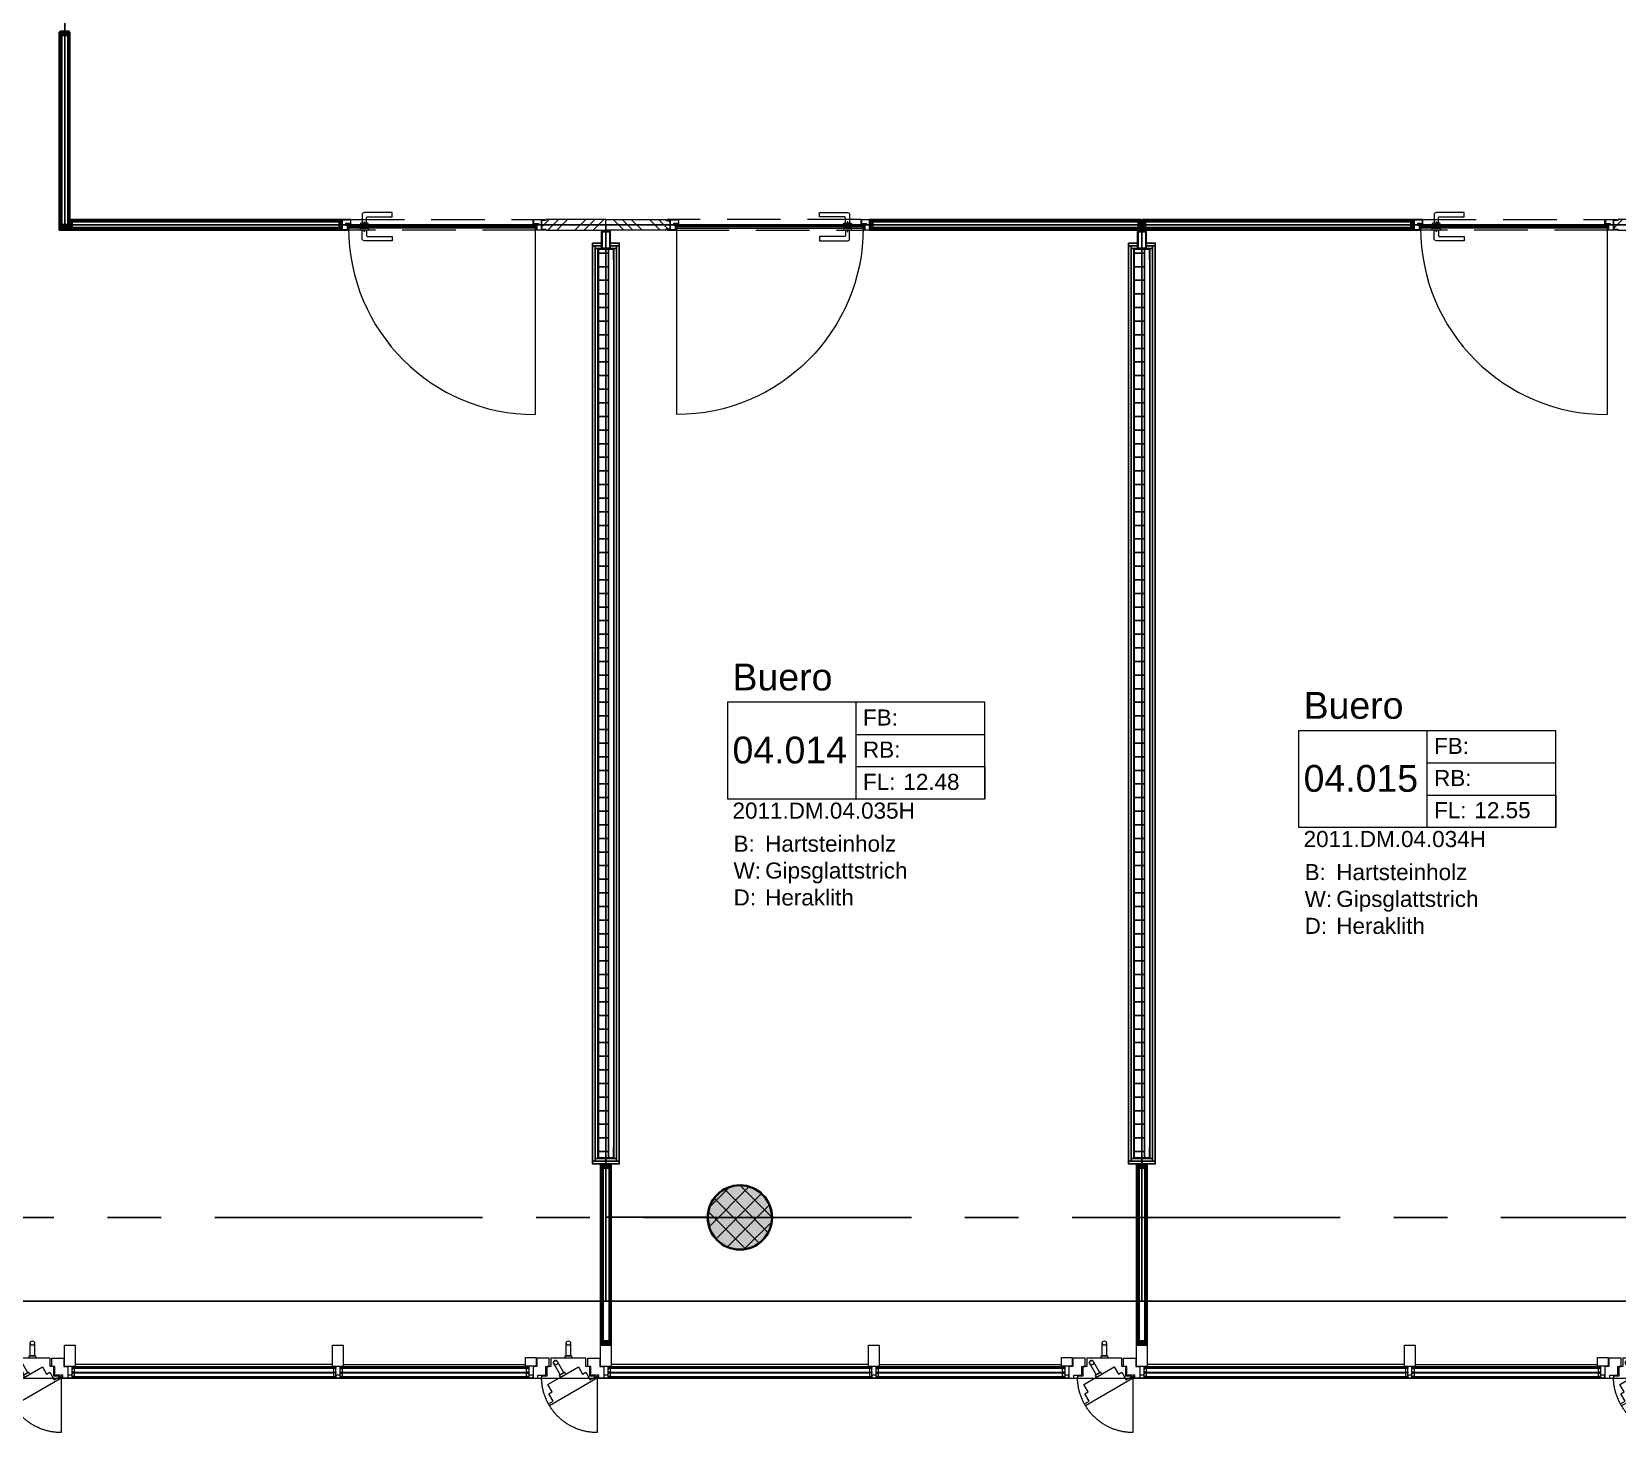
# Model space of a CAD drawing. Header units: millimetres. Extents: x -5 to 111, y -3 to 86.
# Drawn here: x 10.55 to 17.94, y 7.81 to 14.43 of the extents above; entities that cross this region are included whole.
import ezdxf

# ---------------------------------------------------------------- set-up
doc = ezdxf.new("R2010")
doc.units = ezdxf.units.MM
doc.set_wipeout_variables(frame=1)
doc.linetypes.add('MITTE', pattern=[2, 1.25, -0.25, 0.25, -0.25])
doc.linetypes.add('STRICHLINIE2', pattern=[0.375, 0.25, -0.125])
for name, color, linetype, lineweight in [('A1------D-', 9, 'Continuous', 18), ('A1E00---E-', 3, 'MITTE', 25), ('A1E2----E-', 4, 'Continuous', 35), ('A1E2----H-', 5, 'Continuous', 18), ('A1E5----E-', 3, 'Continuous', 25), ('A1M11---E-', 3, 'Continuous', 25), ('A1M11---H-', 5, 'Continuous', 25), ('A1M16---E-', 5, 'Continuous', 18), ('A1M62---E-', 5, 'Continuous', 18), ('A1Z21---E-', 210, 'Continuous', 18), ('A1Z23---E-', 214, 'Continuous', 18), ('A1Z29---T-', 5, 'Continuous', 18)]:
    doc.layers.add(name, color=color, linetype=linetype, lineweight=lineweight)
doc.layers.add('A1------H-', color=8, linetype='Continuous')
doc.styles.add('ARIAL', font='ARIAL.TTF')
doc.dimstyles.new('MST1_50m', dxfattribs={"dimtxt": 0.125, "dimasz": 0.05, "dimexe": 0.05, "dimexo": 0.1, "dimgap": 0.05, "dimtad": 1, "dimdec": 3, "dimzin": 9, "dimdsep": 46, "dimtxsty": 'ARIAL', "dimblk": 'ORIGIN', "dimcen": 0, "dimse1": 1, "dimse2": 1, "dimclrd": 256, "dimclre": 256, "dimclrt": 256, "dimadec": 0, "dimazin": 0, "dimtfac": 1, "dimtdec": 3, "dimtix": 1, "dimtmove": 0, "dimatfit": 3, "dimldrblk": 'ORIGIN', "dimfxl": 0, "dimlwd": -1, "dimlwe": -1, "dimarcsym": 0})

# ---------------------------------------------------------------- blocks, each defined once
blk = doc.blocks.new('Gruppe-11')
at = {"layer": 'A1M16---E-', "linetype": 'Continuous', "lineweight": 5}
h = blk.add_hatch(dxfattribs=at)
h.set_pattern_fill('HARTHOLZ', color=256, style=0, pattern_type=2)
h.set_pattern_definition([(45, (0, 0), (-0.084853, 0.084853), []), (45, (-0.02121, 0.02121), (-0.084853, 0.084853), []), (45, (-0.04243, 0.04243), (-0.084853, 0.084853), [])])
h.paths.add_polyline_path([(0.3225, 0.43355), (0.3225, 0.39355), (0.3425, 0.39355), (0.3425, 0.38855), (0.6225, 0.38855), (0.6225, 0.43855), (0.3425, 0.43855), (0.3425, 0.43355)])
at = {"layer": 'A1M16---E-', "linetype": 'Continuous', "lineweight": 9}
blk.add_lwpolyline([(0.3225, 0.43355), (0.3225, 0.39355), (0.3425, 0.39355), (0.3425, 0.38855), (0.6225, 0.38855), (0.6225, 0.43855), (0.3425, 0.43855), (0.3425, 0.43355)], close=True, dxfattribs=at)
blk = doc.blocks.new('Gruppe-12')
at = {"layer": 'A1M16---E-', "linetype": 'Continuous', "lineweight": 0}
for points in [[(-0.5925, 0.4126), (-0.5845, 0.4126), (-0.5845, 0.3906), (-0.6225, 0.3906), (-0.6225, 0.3886), (-0.5825, 0.3886), (-0.5825, 0.4146), (-0.5905, 0.4146), (-0.5905, 0.4186), (-0.5675, 0.4186), (-0.5675, 0.4386), (-0.6225, 0.4386), (-0.6225, 0.4366), (-0.5695, 0.4366), (-0.5695, 0.4206), (-0.5925, 0.4206)], [(-0.5775, 0.4116), (0.2925, 0.4116), (0.2925, 0.4056), (-0.5775, 0.4056)], [(-0.5775, 0.405), (0.2925, 0.405), (0.2925, 0.399), (-0.5775, 0.399)], [(0.3075, 0.4126), (0.2995, 0.4126), (0.2995, 0.3906), (0.3375, 0.3906), (0.3375, 0.3886), (0.2975, 0.3886), (0.2975, 0.4146), (0.3055, 0.4146), (0.3055, 0.4186), (0.2825, 0.4186), (0.2825, 0.4386), (0.3375, 0.4386), (0.3375, 0.4366), (0.2845, 0.4366), (0.2845, 0.4206), (0.3075, 0.4206)]]:
    blk.add_hatch(color=256, dxfattribs=at).paths.add_polyline_path(points)
at = {"layer": 'A1M16---E-', "linetype": 'STRICHLINIE2', "lineweight": 9}
for p, q in [((0.2975, 0.3886), (-0.5825, 0.3886)), ((-0.5675, 0.4386), (0.2825, 0.4386))]:
    blk.add_line(p, q, dxfattribs=at)
at = {"layer": 'A1M16---E-', "linetype": 'Continuous', "lineweight": 9}
blk.add_line((0.2925, 0.399), (0.2925, -0.4711), dxfattribs=at)
at = {"layer": 'A1M16---E-', "linetype": 'Continuous', "lineweight": 9, "flags": 128}
for points in [[(-0.5045, 0.4711, 0.414214), (-0.5145, 0.4611), (-0.5145, 0.4211), (-0.4945, 0.4211), (-0.4945, 0.4461, -0.414214), (-0.4895, 0.4511), (-0.3745, 0.4511), (-0.3745, 0.4711)], [(-0.523, 0.4116), (-0.486, 0.4116), (-0.486, 0.4191, 0.414214), (-0.488, 0.4211), (-0.521, 0.4211, 0.414214), (-0.523, 0.4191)], [(-0.523, 0.399), (-0.486, 0.399), (-0.486, 0.3915, -0.414214), (-0.488, 0.3895), (-0.521, 0.3895, -0.414214), (-0.523, 0.3915)], [(-0.5045, 0.3395, -0.414214), (-0.5145, 0.3495), (-0.5145, 0.3895), (-0.4945, 0.3895), (-0.4945, 0.3645, 0.414214), (-0.4895, 0.3595), (-0.3745, 0.3595), (-0.3745, 0.3395)]]:
    blk.add_lwpolyline(points, format="xyb", close=True, dxfattribs=at)
at = {"layer": 'A1M16---E-', "linetype": 'Continuous', "lineweight": 9}
for points in [[(-0.5925, 0.4126), (-0.5845, 0.4126), (-0.5845, 0.3906), (-0.6225, 0.3906), (-0.6225, 0.3886), (-0.5825, 0.3886), (-0.5825, 0.4146), (-0.5905, 0.4146), (-0.5905, 0.4186), (-0.5675, 0.4186), (-0.5675, 0.4386), (-0.6225, 0.4386), (-0.6225, 0.4366), (-0.5695, 0.4366), (-0.5695, 0.4206), (-0.5925, 0.4206)], [(-0.6075, 0.3906), (-0.6075, 0.4366), (-0.5695, 0.4366), (-0.5695, 0.4206), (-0.5925, 0.4206), (-0.5925, 0.4126), (-0.5845, 0.4126), (-0.5845, 0.3906)], [(-0.5905, 0.4186), (-0.5675, 0.4186), (-0.5675, 0.4146), (-0.5905, 0.4146)], [(-0.5775, 0.4116), (0.2925, 0.4116), (0.2925, 0.4056), (-0.5775, 0.4056)], [(-0.5775, 0.405), (0.2925, 0.405), (0.2925, 0.399), (-0.5775, 0.399)], [(-0.5095, 0.4116), (-0.4995, 0.4116), (-0.4995, 0.399), (-0.5095, 0.399)], [(0.3075, 0.4126), (0.2995, 0.4126), (0.2995, 0.3906), (0.3375, 0.3906), (0.3375, 0.3886), (0.2975, 0.3886), (0.2975, 0.4146), (0.3055, 0.4146), (0.3055, 0.4186), (0.2825, 0.4186), (0.2825, 0.4386), (0.3375, 0.4386), (0.3375, 0.4366), (0.2845, 0.4366), (0.2845, 0.4206), (0.3075, 0.4206)], [(0.2825, 0.4186), (0.3055, 0.4186), (0.3055, 0.4146), (0.2825, 0.4146)], [(0.3225, 0.3906), (0.3225, 0.4366), (0.2845, 0.4366), (0.2845, 0.4206), (0.3075, 0.4206), (0.3075, 0.4126), (0.2995, 0.4126), (0.2995, 0.3906)], [(0.3225, 0.4366), (0.3375, 0.4366), (0.3375, 0.4336), (0.3225, 0.4336)], [(0.3225, 0.3936), (0.3375, 0.3936), (0.3375, 0.3906), (0.3225, 0.3906)]]:
    blk.add_lwpolyline(points, close=True, dxfattribs=at)
for centre in [(-0.5045, 0.4271), (-0.5045, 0.3835)]:
    blk.add_circle(centre, 0.001, dxfattribs=at)
blk.add_arc((0.2925, 0.399), 0.87, 180, 270, dxfattribs=at)
at = {"layer": 'A1M16---E-'}
blk.add_blockref('Gruppe-11', (0, 0), dxfattribs=at)
blk = doc.blocks.new('GLASTUERE 125')
at = {"layer": 'A1M16---E-'}
blk.add_blockref('Gruppe-12', (0, 0), dxfattribs=at)
blk = doc.blocks.new('Gruppe-355')
at = {"layer": 'A1E5----E-', "lineweight": 5}
blk.add_line((-0.0165, -0.049), (-0.0165, -0.3075), dxfattribs=at)
blk.add_open_spline([(-0.0165, -0.3075), (-0.0858, -0.3075), (-0.2057, -0.2382), (-0.275, -0.1183), (-0.275, -0.049)], degree=2, dxfattribs=at)
blk = doc.blocks.new('Gruppe-356')
at = {"layer": 'A1E5----E-', "lineweight": 5, "flags": 128}
blk.add_lwpolyline([(-0.16, 0.11, -0.414214), (-0.15, 0.12, -0.414214), (-0.14, 0.11), (-0.14, 0.05), (-0.16, 0.05), (-0.16, 0.11)], format="xyb", close=True, dxfattribs=at)
at = {"layer": 'A1E5----E-', "lineweight": 5}
blk.add_lwpolyline([(-0.165, 0.05), (-0.135, 0.05), (-0.135, 0.04), (-0.165, 0.04)], close=True, dxfattribs=at)
blk.add_circle((-0.15, 0.11), 0.01, dxfattribs=at)
blk = doc.blocks.new('Gruppe-357')
at = {"layer": 'A1E5----E-', "linetype": 'STRICHLINIE2', "lineweight": 5, "flags": 128}
blk.add_lwpolyline([(-0.201, 0.0235, 0.414214), (-0.2146, 0.0271, 0.414214), (-0.2183, 0.0135), (-0.1883, -0.0385), (-0.171, -0.0285), (-0.201, 0.0235)], format="xyb", close=True, dxfattribs=at)
at = {"layer": 'A1E5----E-', "linetype": 'STRICHLINIE2', "lineweight": 5}
blk.add_lwpolyline([(-0.1666, -0.026), (-0.1926, -0.041), (-0.1876, -0.0496), (-0.1616, -0.0346)], close=True, dxfattribs=at)
blk.add_circle((-0.2096, 0.0185), 0.01, dxfattribs=at)
blk = doc.blocks.new('L_ftungsfl_gel Nord')
at = {"lineweight": 5}
blk.add_wipeout([(-0.025, -0.044), (-0.05, -0.044), (-0.05, 0.0005), (-0.068, 0.0005), (-0.068, 0.04), (-0.232, 0.04), (-0.232, 0.0005), (-0.25, 0.0005), (-0.25, -0.044), (-0.275, -0.044), (-0.275, -0.054), (-0.025, -0.054)], dxfattribs=at).dxf.layer = 'A1E5----E-'
at = {"layer": 'A1E5----E-', "lineweight": 5}
for points in [[(-0.35, 0.0425), (-0.3, 0.0425), (-0.3, 0.003), (-0.35, 0.003)], [(-0.297, 0), (-0.315, 0), (-0.315, -0.054), (-0.292, -0.054), (-0.292, -0.039), (-0.255, -0.039), (-0.255, 0.0005), (-0.24, 0.0005), (-0.24, 0.04), (-0.297, 0.04)], [(-0.025, -0.044), (-0.05, -0.044), (-0.05, 0.0005), (-0.068, 0.0005), (-0.068, 0.04), (-0.232, 0.04), (-0.232, 0.0005), (-0.25, 0.0005), (-0.25, -0.044), (-0.275, -0.044), (-0.275, -0.054), (-0.025, -0.054)], [(-0.003, 0), (0.015, 0), (0.015, -0.054), (-0.008, -0.054), (-0.008, -0.039), (-0.045, -0.039), (-0.045, 0.0005), (-0.06, 0.0005), (-0.06, 0.04), (-0.003, 0.04)]]:
    blk.add_lwpolyline(points, close=True, dxfattribs=at)
at = {"layer": 'A1E5----E-', "linetype": 'STRICHLINIE2', "lineweight": 5}
blk.add_lwpolyline([(-0.2429, -0.1739), (-0.2212, -0.1614), (-0.2415, -0.1263), (-0.2259, -0.1173), (-0.2456, -0.0831), (-0.1036, -0.0011), (-0.0839, -0.0353), (-0.0683, -0.0263), (-0.048, -0.0614), (-0.0264, -0.0489), (-0.0214, -0.0576), (-0.2379, -0.1826)], close=True, dxfattribs=at)
at = {"layer": 'A1E5----E-', "lineweight": 5}
blk.add_circle((-0.0165, -0.049), 0.005, dxfattribs=at)
at = {"layer": 'A1E5----E-'}
for name in ['Gruppe-356', 'Gruppe-357', 'Gruppe-355']:
    blk.add_blockref(name, (0, 0), dxfattribs=at)
blk = doc.blocks.new('Fassadenlement 21')
at = {"layer": 'A1E5----E-', "lineweight": 5}
for points in [[(-2.525, -0.1), (-2.525, 0), (-2.475, 0), (-2.475, -0.1)], [(-1.275, -0.1), (-1.275, 0), (-1.225, 0), (-1.225, -0.1)], [(-0.025, -0.1), (-0.025, 0), (0.025, 0), (0.025, -0.1)], [(-2.49, -0.1045), (-2.49, -0.1), (-1.61, -0.1), (-1.61, -0.1045)], [(-2.49, -0.109), (-2.49, -0.1045), (-1.61, -0.1045), (-1.61, -0.109)], [(-2.49, -0.125), (-2.49, -0.109), (-2.48, -0.109), (-2.48, -0.125)], [(-2.49, -0.13), (-2.49, -0.125), (-1.61, -0.125), (-1.61, -0.13)], [(-2.49, -0.146), (-2.49, -0.13), (-2.48, -0.13), (-2.48, -0.146)], [(-2.49, -0.154), (-2.49, -0.146), (-1.61, -0.146), (-1.61, -0.154)], [(-0.01, -0.125), (-0.01, -0.109), (-0.02, -0.109), (-0.02, -0.125)], [(-0.01, -0.146), (-0.01, -0.13), (-0.02, -0.13), (-0.02, -0.146)]]:
    blk.add_lwpolyline(points, close=True, dxfattribs=at)
at = {"layer": 'A1E5----E-', "lineweight": 5, "flags": 128}
for points in [[(-2.51, -0.139), (-2.51, -0.154, -0.162278), (-2.5, -0.1507, -0.162278), (-2.49, -0.154), (-2.49, -0.139)], [(-0.01, -0.139), (-0.01, -0.154, -0.162278), (0, -0.1507, -0.162278), (0.01, -0.154), (0.01, -0.139)]]:
    blk.add_lwpolyline(points, format="xyb", close=True, dxfattribs=at)
at = {"layer": 'A1E5----E-'}
blk.add_blockref('L_ftungsfl_gel Nord', (-1.275, -0.1), dxfattribs=at)
at = {"layer": 'A1E5----E-', "lineweight": 5}
for p, q in [((-2.475, -0.09), (-1.625, -0.09)), ((-0.025, -0.09), (-1.225, -0.09))]:
    blk.add_line(p, q, dxfattribs=at)
for points in [[(-1.62, -0.125), (-1.62, -0.109), (-1.61, -0.109), (-1.61, -0.125)], [(-1.62, -0.146), (-1.62, -0.13), (-1.61, -0.13), (-1.61, -0.146)], [(-1.24, -0.1), (-0.01, -0.1), (-0.01, -0.1045), (-1.24, -0.1045)], [(-1.24, -0.1045), (-0.01, -0.1045), (-0.01, -0.109), (-1.24, -0.109)], [(-1.24, -0.125), (-1.24, -0.109), (-1.23, -0.109), (-1.23, -0.125)], [(-1.24, -0.125), (-0.01, -0.125), (-0.01, -0.13), (-1.24, -0.13)], [(-1.24, -0.146), (-1.24, -0.13), (-1.23, -0.13), (-1.23, -0.146)], [(-1.24, -0.146), (-0.01, -0.146), (-0.01, -0.154), (-1.24, -0.154)]]:
    blk.add_lwpolyline(points, close=True, dxfattribs=at)
at = {"layer": 'A1E5----E-', "lineweight": 5, "flags": 128}
for points in [[(-1.61, -0.139), (-1.61, -0.154, -0.162278), (-1.6, -0.1507, -0.162278), (-1.59, -0.154), (-1.59, -0.139)], [(-1.26, -0.139), (-1.26, -0.154, -0.162278), (-1.25, -0.1507, -0.162278), (-1.24, -0.154), (-1.24, -0.139)]]:
    blk.add_lwpolyline(points, format="xyb", close=True, dxfattribs=at)
blk = doc.blocks.new('Gruppe-358')
at = {"layer": 'A1E5----E-'}
blk.add_blockref('Fassadenlement 21', (-38.8254, -34.2396), dxfattribs=at)
blk.add_blockref('Fassadenlement 21', (-36.3254, -34.2396), dxfattribs=at)
blk.add_blockref('Fassadenlement 21', (-33.8254, -34.2396), dxfattribs=at)
blk.add_blockref('Fassadenlement 21', (-31.3254, -34.2396), dxfattribs=at)
blk = doc.blocks.new('_Origin')
at = {"color": 0, "linetype": 'ByBlock', "lineweight": -2}
blk.add_line((0, 0), (-1, 0), dxfattribs=at)
for points in [[(0, 0), (0, 1)], [(0, 0), (0, -1)]]:
    blk.add_lwpolyline(points)
blk.add_circle((0, 0), 0.5, dxfattribs=at)
blk = doc.blocks.new('*D202')
at = {"layer": 'A1------D-', "transparency": 16777216}
blk.add_line((5.725, 5.3524), (13.1125, 5.3524), dxfattribs=at)
at = {"layer": 'Defpoints', "color": 0, "transparency": 16777216}
for p in [(13.1625, 9.15), (5.675, 8.51), (13.1625, 5.3524)]:
    blk.add_point(p, dxfattribs=at)
at = {"layer": 'A1------D-', "transparency": 16777216, "xscale": 0.05, "yscale": 0.05, "zscale": 0.05, "rotation": 180}
blk.add_blockref('_Origin', (5.675, 5.3524), dxfattribs=at)
at = {"layer": 'A1------D-', "transparency": 16777216, "xscale": 0.05, "yscale": 0.05, "zscale": 0.05}
blk.add_blockref('_Origin', (13.1625, 5.3524), dxfattribs=at)
at = {"layer": 'A1------D-', "transparency": 16777216, "insert": (9.4187, 5.4662), "char_height": 0.125, "attachment_point": 5, "style": 'ARIAL'}
blk.add_mtext('7.488', dxfattribs=at)
blk = doc.blocks.new('*D203')
at = {"layer": 'A1------D-', "transparency": 16777216}
for p, q in [((13.1125, 5.3524), (13.0625, 5.3524)), ((13.1625, 5.3524), (13.2875, 5.3524)), ((13.3375, 5.3524), (13.3875, 5.3524))]:
    blk.add_line(p, q, dxfattribs=at)
at = {"layer": 'Defpoints', "color": 0, "transparency": 16777216}
for p in [(13.1625, 9.15), (13.2875, 9.15), (13.2875, 5.3524)]:
    blk.add_point(p, dxfattribs=at)
at = {"layer": 'A1------D-', "transparency": 16777216, "xscale": 0.05, "yscale": 0.05, "zscale": 0.05}
blk.add_blockref('_Origin', (13.1625, 5.3524), dxfattribs=at)
at = {"layer": 'A1------D-', "transparency": 16777216, "xscale": 0.05, "yscale": 0.05, "zscale": 0.05, "rotation": 180}
blk.add_blockref('_Origin', (13.2875, 5.3524), dxfattribs=at)
at = {"layer": 'A1------D-', "transparency": 16777216, "insert": (13.225, 5.4662), "char_height": 0.125, "attachment_point": 5, "style": 'ARIAL'}
blk.add_mtext('12.5', dxfattribs=at)
blk = doc.blocks.new('*D204')
at = {"layer": 'A1------D-', "transparency": 16777216}
blk.add_line((13.3375, 5.3524), (15.6125, 5.3524), dxfattribs=at)
at = {"layer": 'Defpoints', "color": 0, "transparency": 16777216}
for p in [(13.2875, 9.15), (15.6625, 9.15), (15.6625, 5.3524)]:
    blk.add_point(p, dxfattribs=at)
at = {"layer": 'A1------D-', "transparency": 16777216, "xscale": 0.05, "yscale": 0.05, "zscale": 0.05, "rotation": 180}
blk.add_blockref('_Origin', (13.2875, 5.3524), dxfattribs=at)
at = {"layer": 'A1------D-', "transparency": 16777216, "xscale": 0.05, "yscale": 0.05, "zscale": 0.05}
blk.add_blockref('_Origin', (15.6625, 5.3524), dxfattribs=at)
at = {"layer": 'A1------D-', "transparency": 16777216, "insert": (14.475, 5.4663), "char_height": 0.125, "attachment_point": 5, "style": 'ARIAL'}
blk.add_mtext('2.375', dxfattribs=at)
blk = doc.blocks.new('*D205')
at = {"layer": 'A1------D-', "transparency": 16777216}
for p, q in [((15.6125, 5.3524), (15.5625, 5.3524)), ((15.6625, 5.3524), (15.7875, 5.3524)), ((15.8375, 5.3524), (15.8875, 5.3524))]:
    blk.add_line(p, q, dxfattribs=at)
at = {"layer": 'Defpoints', "color": 0, "transparency": 16777216}
for p in [(15.6625, 9.15), (15.7875, 9.15), (15.7875, 5.3524)]:
    blk.add_point(p, dxfattribs=at)
at = {"layer": 'A1------D-', "transparency": 16777216, "xscale": 0.05, "yscale": 0.05, "zscale": 0.05}
blk.add_blockref('_Origin', (15.6625, 5.3524), dxfattribs=at)
at = {"layer": 'A1------D-', "transparency": 16777216, "xscale": 0.05, "yscale": 0.05, "zscale": 0.05, "rotation": 180}
blk.add_blockref('_Origin', (15.7875, 5.3524), dxfattribs=at)
at = {"layer": 'A1------D-', "transparency": 16777216, "insert": (15.725, 5.4662), "char_height": 0.125, "attachment_point": 5, "style": 'ARIAL'}
blk.add_mtext('12.5', dxfattribs=at)
blk = doc.blocks.new('*D206')
at = {"layer": 'A1------D-', "transparency": 16777216}
blk.add_line((15.8375, 5.3524), (18.1125, 5.3524), dxfattribs=at)
at = {"layer": 'Defpoints', "color": 0, "transparency": 16777216}
for p in [(15.7875, 9.15), (18.1625, 9.15), (18.1625, 5.3524)]:
    blk.add_point(p, dxfattribs=at)
at = {"layer": 'A1------D-', "transparency": 16777216, "xscale": 0.05, "yscale": 0.05, "zscale": 0.05, "rotation": 180}
blk.add_blockref('_Origin', (15.7875, 5.3524), dxfattribs=at)
at = {"layer": 'A1------D-', "transparency": 16777216, "xscale": 0.05, "yscale": 0.05, "zscale": 0.05}
blk.add_blockref('_Origin', (18.1625, 5.3524), dxfattribs=at)
at = {"layer": 'A1------D-', "transparency": 16777216, "insert": (16.975, 5.4663), "char_height": 0.125, "attachment_point": 5, "style": 'ARIAL'}
blk.add_mtext('2.375', dxfattribs=at)
blk = doc.blocks.new('*D224')
at = {"layer": 'A1------D-', "transparency": 16777216}
blk.add_line((5.295, 4.0007), (84.625, 4.0007), dxfattribs=at)
at = {"layer": 'Defpoints', "color": 0, "transparency": 16777216}
for p in [(84.675, 18.775), (5.245, 8.158), (84.675, 4.0007)]:
    blk.add_point(p, dxfattribs=at)
at = {"layer": 'A1------D-', "transparency": 16777216, "xscale": 0.05, "yscale": 0.05, "zscale": 0.05, "rotation": 180}
blk.add_blockref('_Origin', (5.245, 4.0007), dxfattribs=at)
at = {"layer": 'A1------D-', "transparency": 16777216, "xscale": 0.05, "yscale": 0.05, "zscale": 0.05}
blk.add_blockref('_Origin', (84.675, 4.0007), dxfattribs=at)
at = {"layer": 'A1------D-', "transparency": 16777216, "insert": (44.96, 4.1146), "char_height": 0.125, "attachment_point": 5, "style": 'ARIAL'}
blk.add_mtext('79.43', dxfattribs=at)
blk = doc.blocks.new('bbl-raumstempel')
for points in [[(0, 0), (0, -0.45), (1.2, -0.45), (1.2, 0), (0, 0)], [(0.6, -0.45), (0.6, 0)], [(0.6, -0.15), (1.2, -0.15)], [(0.6, -0.3), (1.2, -0.3)], [(1.2, -0.3), (1.2, -0.45)]]:
    blk.add_lwpolyline(points)
at = {"style": 'ARIAL'}
for s, p in [('FB:', (0.6318, -0.1083)), ('RB:', (0.6318, -0.2583)), ('FL:', (0.6318, -0.4083)), ('B:', (0.0282, -0.6971)), ('W:', (0.0282, -0.8221)), ('D:', (0.0282, -0.9478))]:
    blk.add_text(s, height=0.075, dxfattribs=at).set_placement(p)
for tag, p, height in [('RAUMBEZ', (0.0233, 0.0555), 0.125), ('FB', (0.8201, -0.1083), 0.075), ('RNR1', (0.0233, -0.285), 0.125), ('RB', (0.8201, -0.2583), 0.075), ('FLAECHE', (0.8201, -0.4083), 0.075), ('RNR2', (0.0233, -0.5428), 0.075), ('B', (0.1756, -0.6971), 0.075), ('W', (0.1756, -0.8221), 0.075), ('D', (0.1756, -0.9478), 0.075)]:
    blk.add_attdef(tag, p, '', height=height, dxfattribs=at)
blk = doc.blocks.new('2011.DM.04.025V', base_point=(44.845, 13.53))
at = {"layer": 'A1Z21---E-'}
blk.add_lwpolyline([(44.845, 13.53), (10.701, 13.53), (44.845, 13.53), (10.701, 13.53), (10.701, 20.4745), (12.5163, 20.4745), (12.5163, 14.9807), (16.975, 14.9807), (16.975, 15.58), (17.375, 15.58), (17.375, 20.13), (16.9762, 20.13), (16.9762, 20.4745), (18.38, 20.4745)], dxfattribs=at)
at = {"layer": 'A1Z21---E-', "style": 'ARIAL', "flags": 1}
blk.add_attdef('C_NUMBER', (44.845, 13.53), '', height=10, dxfattribs=at)
blk = doc.blocks.new('2011.DM.04.034H', base_point=(15.7243, 8.51))
at = {"layer": 'A1Z21---E-'}
blk.add_lwpolyline([(15.7243, 8.51), (15.7243, 13.53), (18.225, 13.53), (18.225, 8.51)], close=True, dxfattribs=at)
at = {"layer": 'A1Z21---E-', "style": 'ARIAL', "flags": 1}
blk.add_attdef('C_NUMBER', (15.7243, 8.51), '', height=10, dxfattribs=at)
blk = doc.blocks.new('2011.DM.04.035H', base_point=(13.225, 8.51))
at = {"layer": 'A1Z21---E-'}
blk.add_lwpolyline([(13.225, 8.51), (13.225, 8.9017), (13.7, 8.9017), (13.7114, 8.8426), (13.7426, 8.7953), (13.7921, 8.7616), (13.85, 8.75), (13.9104, 8.7627), (13.9569, 8.7948), (13.9882, 8.8418), (14, 8.9), (13.9862, 8.9628), (13.9547, 9.0074), (13.9092, 9.0378), (13.85, 9.05), (13.7975, 9.0405), (13.7458, 9.0079), (13.7119, 8.9585), (13.7, 8.9017), (13.225, 8.9017), (13.225, 13.53), (15.7243, 13.53), (15.7243, 13.5), (15.7243, 8.51)], close=True, dxfattribs=at)
at = {"layer": 'A1Z21---E-', "style": 'ARIAL', "flags": 1}
blk.add_attdef('C_NUMBER', (13.225, 8.51), '', height=10, dxfattribs=at)
blk = doc.blocks.new('2011.DM.04.036H', base_point=(5.675, 18.7463))
at = {"layer": 'A1Z21---E-'}
blk.add_lwpolyline([(10.701, 18.7463), (10.701, 13.53), (13.225, 13.53), (13.225, 8.51), (7.5978, 8.51)], dxfattribs=at)
at = {"layer": 'A1Z21---E-', "style": 'ARIAL', "flags": 1}
blk.add_attdef('C_NUMBER', (5.675, 18.7463), '', height=10, dxfattribs=at)

msp = doc.modelspace()

# ---------------------------------------------------------------- hatches: boundary and pattern name
at = {"layer": 'A1------H-'}
h = msp.add_hatch(color=256, dxfattribs=at)
edge = h.paths.add_edge_path()
edge.add_arc((13.85, 8.9), 0.15, 0, 360)
at = {"layer": 'A1E2----H-'}
h = msp.add_hatch(dxfattribs=at)
h.set_pattern_fill('ANSI37', color=256, scale=0.02, style=0)
edge = h.paths.add_edge_path()
edge.add_arc((13.85, 8.9), 0.15, 0, 360, ccw=False)
at = {"layer": 'A1M11---H-'}
h = msp.add_hatch(dxfattribs=at)
h.set_pattern_fill('ANSI31', color=256, scale=0.02, angle=315, style=0)
h.paths.add_polyline_path([(13.1898, 13.417), (13.2367, 13.417), (13.2367, 9.178), (13.1898, 9.178)])
h = msp.add_hatch(dxfattribs=at)
h.set_pattern_fill('ANSI31', color=256, scale=0.02, angle=315, style=0)
h.paths.add_polyline_path([(15.6898, 13.417), (15.7367, 13.417), (15.7367, 9.178), (15.6898, 9.178)])

# ---------------------------------------------------------------- linework, layer by layer
at = {"layer": 'A1E00---E-'}
msp.add_line((1.4, 8.9), (47.4, 8.9), dxfattribs=at)
at = {"layer": 'A1E2----E-'}
msp.add_circle((13.85, 8.9), 0.15, dxfattribs=at)
msp.add_circle((13.85, 8.9), 0.15, dxfattribs=at)
at = {"layer": 'A1M11---E-'}
for p, q in [((10.675, 14.4288), (10.725, 14.4288)), ((10.6875, 14.4138), (10.7145, 14.4288)), ((10.7145, 14.4138), (10.6875, 14.4288)), ((10.7355, 13.5175), (10.7205, 13.5445)), ((10.7355, 13.5445), (10.7205, 13.5175)), ((11.98, 13.5175), (11.995, 13.5445)), ((11.98, 13.5445), (11.995, 13.5175)), ((14.47, 13.5175), (14.455, 13.5445)), ((14.47, 13.5445), (14.455, 13.5175)), ((15.7075, 13.5175), (15.7225, 13.5445)), ((15.7075, 13.5445), (15.7225, 13.5175)), ((15.7425, 13.5175), (15.7275, 13.5445)), ((15.7425, 13.5445), (15.7275, 13.5175)), ((16.98, 13.5175), (16.995, 13.5445)), ((16.98, 13.5445), (16.995, 13.5175)), ((10.6875, 13.5325), (10.7145, 13.5175)), ((10.7145, 13.5325), (10.6875, 13.5175)), ((13.2125, 9.13), (13.2395, 9.145)), ((13.2395, 9.13), (13.2125, 9.145)), ((15.7125, 9.13), (15.7395, 9.145)), ((15.7395, 9.13), (15.7125, 9.145)), ((13.2125, 8.324), (13.2395, 8.309)), ((13.2395, 8.324), (13.2125, 8.309)), ((15.7125, 8.324), (15.7395, 8.309)), ((15.7395, 8.324), (15.7125, 8.309))]:
    msp.add_line(p, q, dxfattribs=at)
for points in [[(10.675, 14.4288), (10.677, 14.4288), (10.677, 13.505), (10.675, 13.505)], [(10.6795, 14.4338), (10.7205, 14.4338), (10.7205, 14.4288), (10.6795, 14.4288)], [(10.6795, 13.5175), (10.6875, 13.5175), (10.6875, 14.4288), (10.6795, 14.4288)], [(10.6875, 14.4288), (10.7145, 14.4288), (10.7145, 14.4138), (10.6875, 14.4138)], [(10.7145, 13.5175), (10.7205, 13.5175), (10.7205, 14.4288), (10.7145, 14.4288)], [(10.723, 14.4288), (10.725, 14.4288), (10.725, 13.553), (10.723, 13.553)], [(11.995, 13.5445), (11.995, 13.5505), (10.7205, 13.5505), (10.7205, 13.5445)], [(10.7205, 13.5445), (10.7355, 13.5445), (10.7355, 13.5175), (10.7205, 13.5175)], [(10.725, 13.555), (11.98, 13.555), (11.98, 13.553), (10.725, 13.553)], [(11.98, 13.5445), (11.995, 13.5445), (11.995, 13.5175), (11.98, 13.5175)], [(14.455, 13.555), (15.7225, 13.555), (15.7225, 13.553), (14.455, 13.553)], [(14.455, 13.553), (15.7225, 13.553), (15.7225, 13.507), (14.455, 13.507)], [(15.7225, 13.5445), (15.7225, 13.5505), (14.455, 13.5505), (14.455, 13.5445)], [(14.455, 13.5445), (14.47, 13.5445), (14.47, 13.5175), (14.455, 13.5175)], [(15.7075, 13.5445), (15.7225, 13.5445), (15.7225, 13.5175), (15.7075, 13.5175)], [(15.7225, 13.5505), (15.7275, 13.5505), (15.7275, 13.5095), (15.7225, 13.5095)], [(15.7275, 13.555), (16.995, 13.555), (16.995, 13.553), (15.7275, 13.553)], [(15.7275, 13.553), (16.995, 13.553), (16.995, 13.507), (15.7275, 13.507)], [(15.7275, 13.5445), (15.7275, 13.5505), (16.995, 13.5505), (16.995, 13.5445)], [(15.7275, 13.5445), (15.7425, 13.5445), (15.7425, 13.5175), (15.7275, 13.5175)], [(16.98, 13.5445), (16.995, 13.5445), (16.995, 13.5175), (16.98, 13.5175)], [(10.677, 13.507), (11.98, 13.507), (11.98, 13.505), (10.677, 13.505)], [(11.995, 13.5095), (11.995, 13.5175), (10.6795, 13.5175), (10.6795, 13.5095)], [(10.6875, 13.5325), (10.7145, 13.5325), (10.7145, 13.5175), (10.6875, 13.5175)], [(13.205, 13.42), (13.205, 13.4715), (13.205, 13.4925), (13.205, 13.5), (13.245, 13.5), (13.245, 13.4925), (13.245, 13.4715), (13.245, 13.42)], [(13.207, 13.4715), (13.207, 13.422), (13.243, 13.422), (13.243, 13.4715), (13.243, 13.4925), (13.243, 13.498), (13.207, 13.498), (13.207, 13.4925)], [(15.7225, 13.5095), (15.7225, 13.5175), (14.455, 13.5175), (14.455, 13.5095)], [(14.455, 13.507), (15.7225, 13.507), (15.7225, 13.505), (14.455, 13.505)], [(15.705, 13.42), (15.705, 13.4715), (15.705, 13.4925), (15.705, 13.5), (15.745, 13.5), (15.745, 13.4925), (15.745, 13.4715), (15.745, 13.42)], [(15.707, 13.4715), (15.707, 13.422), (15.743, 13.422), (15.743, 13.4715), (15.743, 13.4925), (15.743, 13.498), (15.707, 13.498), (15.707, 13.4925)], [(15.7275, 13.5095), (15.7275, 13.5175), (16.995, 13.5175), (16.995, 13.5095)], [(15.7275, 13.507), (16.995, 13.507), (16.995, 13.505), (15.7275, 13.505)], [(13.1625, 13.445), (13.205, 13.445), (13.205, 13.4325), (13.1625, 13.4325)], [(13.1625, 13.4325), (13.175, 13.4325), (13.175, 9.1625), (13.1625, 9.1625)], [(13.175, 13.4325), (13.205, 13.4325), (13.205, 13.42), (13.175, 13.42)], [(13.175, 13.42), (13.1875, 13.42), (13.1875, 9.175), (13.175, 9.175)], [(13.2625, 13.37), (13.2625, 13.42), (13.1875, 13.42), (13.1875, 13.37), (13.1898, 13.37), (13.1898, 13.417), (13.2602, 13.417), (13.2602, 13.37)], [(13.1898, 13.417), (13.2367, 13.417), (13.2367, 9.178), (13.1898, 9.178)], [(13.245, 13.445), (13.2875, 13.445), (13.2875, 13.4325), (13.245, 13.4325)], [(13.245, 13.4325), (13.275, 13.4325), (13.275, 13.42), (13.245, 13.42)], [(13.2625, 13.42), (13.275, 13.42), (13.275, 9.175), (13.2625, 9.175)], [(13.275, 13.4325), (13.2875, 13.4325), (13.2875, 9.1625), (13.275, 9.1625)], [(15.6625, 13.445), (15.705, 13.445), (15.705, 13.4325), (15.6625, 13.4325)], [(15.6625, 13.4325), (15.675, 13.4325), (15.675, 9.1625), (15.6625, 9.1625)], [(15.675, 13.4325), (15.705, 13.4325), (15.705, 13.42), (15.675, 13.42)], [(15.675, 13.42), (15.6875, 13.42), (15.6875, 9.175), (15.675, 9.175)], [(15.7625, 13.37), (15.7625, 13.42), (15.6875, 13.42), (15.6875, 13.37), (15.6898, 13.37), (15.6898, 13.417), (15.7602, 13.417), (15.7602, 13.37)], [(15.6898, 13.417), (15.7367, 13.417), (15.7367, 9.178), (15.6898, 9.178)], [(15.745, 13.445), (15.7875, 13.445), (15.7875, 13.4325), (15.745, 13.4325)], [(15.745, 13.4325), (15.775, 13.4325), (15.775, 13.42), (15.745, 13.42)], [(15.7625, 13.42), (15.775, 13.42), (15.775, 9.175), (15.7625, 9.175)], [(15.775, 13.4325), (15.7875, 13.4325), (15.7875, 9.1625), (15.775, 9.1625)], [(13.175, 9.175), (13.275, 9.175), (13.275, 9.1625), (13.175, 9.1625)], [(13.2625, 9.225), (13.2625, 9.175), (13.1875, 9.175), (13.1875, 9.225), (13.1898, 9.225), (13.1898, 9.178), (13.2602, 9.178), (13.2602, 9.225)], [(15.675, 9.175), (15.775, 9.175), (15.775, 9.1625), (15.675, 9.1625)], [(15.7625, 9.225), (15.7625, 9.175), (15.6875, 9.175), (15.6875, 9.225), (15.6898, 9.225), (15.6898, 9.178), (15.7602, 9.178), (15.7602, 9.225)], [(13.1625, 9.1625), (13.2875, 9.1625), (13.2875, 9.15), (13.1625, 9.15)], [(13.2, 9.15), (13.202, 9.15), (13.202, 8.304), (13.2, 8.304)], [(13.202, 9.15), (13.248, 9.15), (13.248, 8.304), (13.202, 8.304)], [(13.2045, 9.15), (13.2455, 9.15), (13.2455, 9.145), (13.2045, 9.145)], [(13.2045, 9.1449), (13.2125, 9.1449), (13.2125, 8.309), (13.2045, 8.309)], [(13.2125, 9.145), (13.2395, 9.145), (13.2395, 9.13), (13.2125, 9.13)], [(13.2395, 9.1449), (13.2455, 9.1449), (13.2455, 8.309), (13.2395, 8.309)], [(13.248, 9.15), (13.25, 9.15), (13.25, 8.304), (13.248, 8.304)], [(15.6625, 9.1625), (15.7875, 9.1625), (15.7875, 9.15), (15.6625, 9.15)], [(15.7, 9.15), (15.702, 9.15), (15.702, 8.304), (15.7, 8.304)], [(15.702, 9.15), (15.748, 9.15), (15.748, 8.304), (15.702, 8.304)], [(15.7045, 9.15), (15.7455, 9.15), (15.7455, 9.145), (15.7045, 9.145)], [(15.7045, 9.1449), (15.7125, 9.1449), (15.7125, 8.309), (15.7045, 8.309)], [(15.7125, 9.145), (15.7395, 9.145), (15.7395, 9.13), (15.7125, 9.13)], [(15.7395, 9.1449), (15.7455, 9.1449), (15.7455, 8.309), (15.7395, 8.309)], [(15.748, 9.15), (15.75, 9.15), (15.75, 8.304), (15.748, 8.304)], [(13.2045, 8.309), (13.2455, 8.309), (13.2455, 8.304), (13.2045, 8.304)], [(13.2125, 8.324), (13.2395, 8.324), (13.2395, 8.309), (13.2125, 8.309)], [(15.7045, 8.309), (15.7455, 8.309), (15.7455, 8.304), (15.7045, 8.304)], [(15.7125, 8.324), (15.7395, 8.324), (15.7395, 8.309), (15.7125, 8.309)]]:
    msp.add_lwpolyline(points, close=True, dxfattribs=at)
at = {"layer": 'A1M62---E-'}
msp.add_line((5.675, 8.51), (44.915, 8.51), dxfattribs=at)

# ---------------------------------------------------------------- block references
at = {"layer": 'A1M16---E-'}
for name, p in [('Gruppe-12', (12.6025, 13.1164)), ('GLASTUERE 125', (17.6025, 13.1164))]:
    msp.add_blockref(name, p, dxfattribs=at)
at = {"layer": 'A1M16---E-', "xscale": -1}
msp.add_blockref('GLASTUERE 125', (13.8475, 13.1164), dxfattribs=at)
at = {"layer": 'A1Z21---E-'}
for name, p in [('2011.DM.04.025V', (44.845, 13.53)), ('2011.DM.04.036H', (5.675, 18.7463)), ('2011.DM.04.035H', (13.225, 8.51)), ('2011.DM.04.034H', (15.7243, 8.51))]:
    msp.add_blockref(name, p, dxfattribs=at)
at = {"layer": 'A1Z29---T-'}
for p, values in [((13.7923, 11.303), {'FLAECHE': '12.48', 'RAUMBEZ': 'Buero', 'RNR1': '04.014', 'RNR2': '2011.DM.04.035H', 'B': 'Hartsteinholz', 'W': 'Gipsglattstrich', 'D': 'Heraklith'}), ((16.4562, 11.1706), {'FLAECHE': '12.55', 'RAUMBEZ': 'Buero', 'RNR1': '04.015', 'RNR2': '2011.DM.04.034H', 'B': 'Hartsteinholz', 'W': 'Gipsglattstrich', 'D': 'Heraklith'})]:
    msp.add_blockref('bbl-raumstempel', p, dxfattribs=at).add_auto_attribs(values)

# ---------------------------------------------------------------- next in the draw order: block references
at = {"layer": 'A1E5----E-'}
msp.add_blockref('Gruppe-358', (50.8004, 42.5436), dxfattribs=at)

# ---------------------------------------------------------------- next in the draw order: linework, layer by layer
at = {"layer": 'A1Z23---E-'}
msp.add_lwpolyline([(5.245, 46.5598), (5.245, 8.15), (26.4855, 8.15), (26.4855, 19.33), (25.63, 19.33), (25.63, 19.65), (28.2783, 19.65), (28.2783, 19.33), (26.4855, 19.33), (26.4855, 8.15), (45.31, 8.15), (45.31, 18.775), (52.0028, 18.775), (52.0028, 42.15)], dxfattribs=at)

# ---------------------------------------------------------------- next in the draw order: dimensions: what is measured, and where the dimension line sits
at = {"layer": 'A1------D-'}
for base, p1, p2, picture, middle in [((84.675, 4.0007), (5.245, 8.158), (84.675, 18.775), '*D224', (44.96, 4.1146)), ((13.1625, 5.3523993661), (5.675, 8.51), (13.1625, 9.1499922005), '*D202', (9.41875, 5.4662209896)), ((15.6625, 5.3524), (13.2875, 9.15), (15.6625, 9.15), '*D204', (14.475, 5.4663)), ((18.1625, 5.3524), (15.7875, 9.15), (18.1625, 9.15), '*D206', (16.975, 5.4663))]:
    dim = msp.add_linear_dim(base=base, p1=p1, p2=p2, dimstyle='MST1_50m', dxfattribs=at)
    dim.commit()
    dim.dimension.update_dxf_attribs({"geometry": picture, "text_midpoint": middle})
for base, p1, p2, picture, middle in [((13.2875, 5.3524), (13.1625, 9.15), (13.2875, 9.15), '*D203', (13.225, 5.4662)), ((15.7875, 5.3524), (15.6625, 9.15), (15.7875, 9.15), '*D205', (15.725, 5.4662))]:
    dim = msp.add_linear_dim(base=base, p1=p1, p2=p2, dimstyle='MST1_50m', override={"dimdec": 1, "dimlfac": 100, "dimtdec": 1, "dimtmove": 1}, dxfattribs=at)
    dim.commit()
    dim.dimension.update_dxf_attribs({"geometry": picture, "text_midpoint": middle})

doc.saveas('drawing.dxf')
